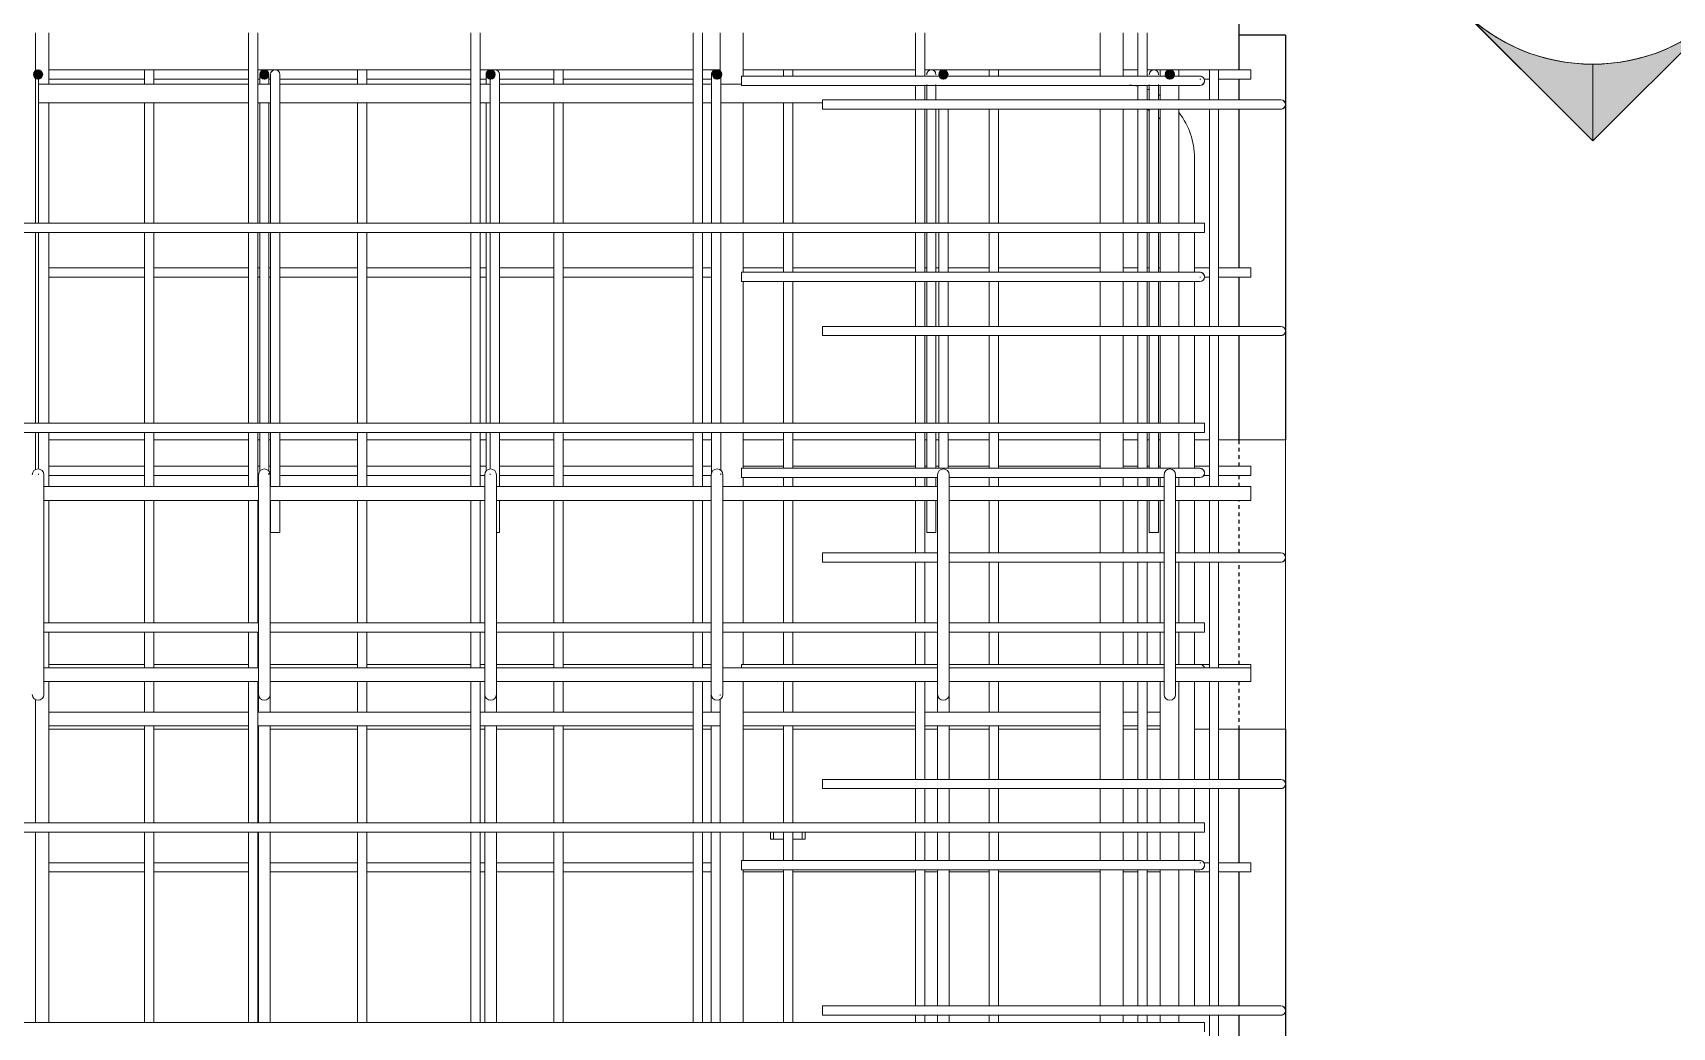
# Model space of a CAD drawing. Header units: millimetres. Extents: x 12965 to 23528, y -2876 to 5874.
# Drawn here: x 17208 to 18624, y 2802 to 3662 of the extents above; entities that cross this region are included whole.
import ezdxf

# ---------------------------------------------------------------- set-up
doc = ezdxf.new("R2010")
doc.units = ezdxf.units.MM
doc.linetypes.add('Dash', pattern=[6.36, 3.18, -3.18])
for name, color, linetype, lineweight in [('A-GENM', 13, 'Continuous', 18), ('A-WALL', 113, 'Continuous', 25), ('A-WALL-HDLN', 110, 'Dash', 25), ('G-ANNO-SYMB', 111, 'Continuous', 9), ('S-BEAM', 12, 'Continuous', 18), ('S-RBAR', 171, 'Continuous', 18)]:
    doc.layers.add(name, color=color, linetype=linetype, lineweight=lineweight)

# ---------------------------------------------------------------- blocks, each defined once
blk = doc.blocks.new('RR spread anchor face based - RR-SA-2_5-200-V6-Elevation Front 1')
at = {"layer": 'A-GENM'}
for p, q in [((17845.1, 2965), (17845.1, 2971.1)), ((17847.6, 2965), (17845.1, 2965)), ((17847.6, 2965), (17847.6, 2971.1)), ((17856.4, 2965), (17847.6, 2965)), ((17872.6, 2965), (17864.4, 2965)), ((17872.6, 2965), (17872.6, 2971.1)), ((17875.1, 2965), (17872.6, 2965)), ((17875.1, 2971.1), (17875.1, 2965))]:
    blk.add_line(p, q, dxfattribs=at)
blk = doc.blocks.new('Detail View - M_Section Head - Filled SHOP DWG-1002450-Elevation Front 1')
at = {"layer": 'G-ANNO-SYMB'}
h = blk.add_hatch(color=256, dxfattribs=at)
edge = h.paths.add_edge_path()
edge.add_line((18329.2, 3794.8), (18395.4, 3794.8))
edge.add_arc((18555.4, 3794.8), 160, 180, 225)
edge.add_line((18442.3, 3681.7), (18329.2, 3794.8))
h = blk.add_hatch(color=256, dxfattribs=at)
edge = h.paths.add_edge_path()
edge.add_line((18781.7, 3794.8), (18668.6, 3681.7))
edge.add_arc((18555.4, 3794.8), 160, 315, 360)
edge.add_line((18715.4, 3794.8), (18781.7, 3794.8))
h = blk.add_hatch(color=256, dxfattribs=at)
edge = h.paths.add_edge_path()
edge.add_line((18555.4, 3568.5), (18442.3, 3681.7))
edge.add_arc((18555.4, 3794.8), 160, 225, 270)
edge.add_line((18555.4, 3634.8), (18555.4, 3568.5))
h = blk.add_hatch(color=256, dxfattribs=at)
edge = h.paths.add_edge_path()
edge.add_line((18555.4, 3568.5), (18555.4, 3634.8))
edge.add_arc((18555.4, 3794.8), 160, 270, 315)
edge.add_line((18668.6, 3681.7), (18555.4, 3568.5))
for p, q in [((18555.4, 3568.5), (18329.2, 3794.8)), ((18395.4, 3794.8), (18329.2, 3794.8)), ((18329.2, 3794.8), (18442.3, 3681.7)), ((18395.4, 3794.8), (18329.2, 3794.8)), ((18555.4, 3568.5), (18781.7, 3794.8)), ((18668.6, 3681.7), (18781.7, 3794.8)), ((18715.4, 3794.8), (18781.7, 3794.8)), ((18781.7, 3794.8), (18715.4, 3794.8)), ((18442.3, 3681.7), (18555.4, 3568.5)), ((18555.4, 3568.5), (18668.6, 3681.7)), ((18555.4, 3634.8), (18555.4, 3568.5)), ((18555.4, 3568.5), (18555.4, 3634.8))]:
    blk.add_line(p, q, dxfattribs=at)
for start, end in [(360, 180), (180, 360), (180, 225), (315, 0), (225, 270), (270, 315)]:
    blk.add_arc((18555.4, 3794.8), 160, start, end, dxfattribs=at)

msp = doc.modelspace()

# ---------------------------------------------------------------- hatches: boundary and pattern name
at = {"layer": 'S-RBAR'}
h = msp.add_hatch(color=256, dxfattribs=at)
edge = h.paths.add_edge_path()
edge.add_arc((17212.4, 3626), 4, 0, 360)
for points in [[(17212.4, 3622), (17216.4, 3626), (17212.4, 3630), (17208.6, 3625.8)], [(17407.9, 3622), (17411.9, 3626), (17407.9, 3630), (17403.9, 3626), (17404.3, 3625.6)], [(17603.4, 3622), (17607.4, 3626), (17603.4, 3630), (17599.4, 3626), (17600, 3625.4)], [(17799, 3622), (17803, 3626), (17799, 3630), (17795, 3626), (17795.8, 3625.2)], [(17994.5, 3622), (17998.5, 3626), (17994.5, 3630), (17990.5, 3626), (17991.5, 3625)], [(18190.1, 3622), (18194.1, 3626), (18190.1, 3630), (18186.1, 3626), (18187.3, 3624.8)]]:
    msp.add_hatch(color=256, dxfattribs=at).paths.add_polyline_path(points)
h = msp.add_hatch(color=256, dxfattribs=at)
edge = h.paths.add_edge_path()
edge.add_arc((17407.9, 3626), 4, 0, 360)
h = msp.add_hatch(color=256, dxfattribs=at)
edge = h.paths.add_edge_path()
edge.add_arc((17603.4, 3626), 4, 0, 360)
h = msp.add_hatch(color=256, dxfattribs=at)
edge = h.paths.add_edge_path()
edge.add_arc((17799, 3626), 4, 0, 360)
h = msp.add_hatch(color=256, dxfattribs=at)
edge = h.paths.add_edge_path()
edge.add_arc((17994.5, 3626), 4, 0, 360)
h = msp.add_hatch(color=256, dxfattribs=at)
edge = h.paths.add_edge_path()
edge.add_arc((18190.1, 3626), 4, 0, 360)

# ---------------------------------------------------------------- linework, layer by layer
at = {"layer": 'A-WALL'}
for p, q in [((18250.1, 3630), (18250.1, 3700)), ((18290.1, 3660), (18250.1, 3660)), ((18290.1, 3660), (18290.1, 3310)), ((18250.1, 3604), (18250.1, 3622)), ((18250.1, 3458.7), (18250.1, 3596)), ((18250.1, 3408.2), (18250.1, 3450.7)), ((18250.1, 3310), (18250.1, 3400.2)), ((18250.1, 3016.6), (18250.1, 3060)), ((18290.1, 3060), (18290.1, 2740)), ((18250.1, 2944.6), (18250.1, 3008.6)), ((18250.1, 2820.8), (18250.1, 2936.6)), ((18250.1, 2773.3), (18250.1, 2812.8))]:
    msp.add_line(p, q, dxfattribs=at)
at = {"layer": 'A-WALL-HDLN'}
for p, q in [((18250.1, 3287.3), (18250.1, 3310)), ((18250.1, 3269.7), (18250.1, 3279.3)), ((18250.1, 3212.4), (18250.1, 3257.7)), ((18250.1, 3116), (18250.1, 3204.4)), ((18250.1, 3060), (18250.1, 3101.1))]:
    msp.add_line(p, q, dxfattribs=at)
at = {"layer": 'S-BEAM'}
for p, q in [((17221.6, 3310), (17304.4, 3310)), ((17312.4, 3310), (17394.2, 3310)), ((17402.2, 3310), (17403.9, 3310)), ((17411.9, 3310), (17413.3, 3310)), ((17421.3, 3310), (17488.4, 3310)), ((17496.4, 3310), (17586.3, 3310)), ((17594.3, 3310), (17599.4, 3310)), ((17611.1, 3310), (17658, 3310)), ((17666, 3310), (17778.3, 3310)), ((17786.3, 3310), (17794.1, 3310)), ((17821.6, 3310), (17856.4, 3310)), ((17864.4, 3310), (17970.4, 3310)), ((17978.4, 3310), (17980.1, 3310)), ((17988.1, 3310), (17990.5, 3310)), ((17998.5, 3310), (18034.1, 3310)), ((18042.1, 3310), (18129.8, 3310)), ((18149.8, 3310), (18162.4, 3310)), ((18170.4, 3310), (18172.4, 3310)), ((18180.4, 3310), (18181.8, 3310)), ((18211.4, 3310), (18224.3, 3310)), ((18232.3, 3310), (18290.1, 3310)), ((18290.1, 3310), (18290.1, 3060)), ((17304.4, 3060), (17221.6, 3060)), ((17394.2, 3060), (17312.4, 3060)), ((17402.9, 3060), (17402.2, 3060)), ((17488.4, 3060), (17412.9, 3060)), ((17586.3, 3060), (17496.4, 3060)), ((17598.4, 3060), (17594.3, 3060)), ((17658, 3060), (17608.4, 3060)), ((17778.3, 3060), (17666, 3060)), ((17794, 3060), (17786.3, 3060)), ((17856.4, 3060), (17821.6, 3060)), ((17970.4, 3060), (17864.4, 3060)), ((17989.5, 3060), (17978.4, 3060)), ((18034.1, 3060), (17999.5, 3060)), ((18129.8, 3060), (18042.1, 3060)), ((18162.4, 3060), (18149.8, 3060)), ((18181.8, 3060), (18170.4, 3060)), ((18224.3, 3060), (18211.4, 3060)), ((18290.1, 3060), (18232.3, 3060))]:
    msp.add_line(p, q, dxfattribs=at)
at = {"layer": 'S-RBAR'}
for p, q in [((17210.2, 3497.3), (17210.2, 3662)), ((17221.6, 3617.5), (17221.6, 3662)), ((17394.2, 3497.3), (17394.2, 3662)), ((17402.2, 3497.3), (17402.2, 3662)), ((17586.3, 3497.3), (17586.3, 3662)), ((17594.3, 3497.3), (17594.3, 3662)), ((17778.3, 3497.3), (17778.3, 3662)), ((17786.3, 3497.3), (17786.3, 3662)), ((17801.6, 3627.9), (17801.6, 3662)), ((17821.6, 3624.5), (17821.6, 3662)), ((17970.4, 3624.5), (17970.4, 3662)), ((17978.4, 3624.5), (17978.4, 3662)), ((18129.8, 3624.5), (18129.8, 3662)), ((18149.8, 3624.5), (18149.8, 3662)), ((18162.4, 3624.5), (18162.4, 3662)), ((18170.4, 3624.5), (18170.4, 3662)), ((17212.4, 3630), (17208.6, 3625.8)), ((17208.6, 3625.8), (17212.4, 3622)), ((17216.4, 3626), (17212.4, 3630)), ((17212.4, 3622), (17216.4, 3626)), ((17212.8, 3590), (17212.8, 3626)), ((17221.6, 3630), (17304.4, 3630)), ((17312.4, 3630), (17304.4, 3630)), ((17304.4, 3617.5), (17304.4, 3630)), ((17312.4, 3617.5), (17312.4, 3630)), ((17312.4, 3630), (17394.2, 3630)), ((17402.2, 3630), (17488.4, 3630)), ((17407.9, 3630), (17403.9, 3626)), ((17403.9, 3617.9), (17403.9, 3626)), ((17403.9, 3626), (17404.3, 3625.6)), ((17411.9, 3626), (17407.9, 3630)), ((17407.9, 3622), (17411.9, 3626)), ((17411.9, 3617.9), (17411.9, 3626)), ((17413.3, 3590), (17413.3, 3626)), ((17421.3, 3590), (17421.3, 3626)), ((17496.4, 3630), (17488.4, 3630)), ((17488.4, 3617.5), (17488.4, 3630)), ((17496.4, 3617.5), (17496.4, 3630)), ((17496.4, 3630), (17586.3, 3630)), ((17594.3, 3630), (17658, 3630)), ((17603.4, 3630), (17599.4, 3626)), ((17599.4, 3617.9), (17599.4, 3626)), ((17599.4, 3626), (17600, 3625.4)), ((17603.1, 3590), (17603.1, 3626)), ((17607.4, 3626), (17603.4, 3630)), ((17603.4, 3622), (17607.4, 3626)), ((17611.1, 3590), (17611.1, 3626)), ((17666, 3630), (17658, 3630)), ((17658, 3617.5), (17658, 3630)), ((17666, 3617.5), (17666, 3630)), ((17666, 3630), (17778.3, 3630)), ((17786.3, 3630), (17801.6, 3630)), ((17794.1, 3590), (17794.1, 3626)), ((17799, 3630), (17795, 3626)), ((17795, 3626), (17795.8, 3625.2)), ((17803, 3626), (17799, 3630)), ((17799, 3622), (17803, 3626)), ((17802.1, 3590), (17802.1, 3626)), ((17821.6, 3630), (17856.4, 3630)), ((17864.4, 3630), (17856.4, 3630)), ((17856.4, 3624.5), (17856.4, 3630)), ((17864.4, 3624.5), (17864.4, 3630)), ((17864.4, 3630), (17970.4, 3630)), ((17978.4, 3630), (18034.1, 3630)), ((17980.1, 3625.5), (17980.1, 3626)), ((17988.1, 3625.5), (17988.1, 3626)), ((17994.5, 3630), (17990.5, 3626)), ((17990.5, 3625.6), (17990.5, 3626)), ((17990.5, 3626), (17991.5, 3625)), ((17998.5, 3626), (17994.5, 3630)), ((17994.5, 3622), (17998.5, 3626)), ((17998.5, 3625.6), (17998.5, 3626)), ((18042.1, 3630), (18034.1, 3630)), ((18034.1, 3624.5), (18034.1, 3630)), ((18042.1, 3624.5), (18042.1, 3630)), ((18042.1, 3630), (18129.8, 3630)), ((18149.8, 3630), (18162.4, 3630)), ((18170.4, 3630), (18181.8, 3630)), ((18172.4, 3625.5), (18172.4, 3626)), ((18180.4, 3625.5), (18180.4, 3626)), ((18197.8, 3630), (18181.8, 3630)), ((18181.8, 3624.5), (18181.8, 3630)), ((18190.1, 3630), (18186.1, 3626)), ((18186.1, 3626), (18187.3, 3624.8)), ((18194.1, 3626), (18190.1, 3630)), ((18190.1, 3622), (18194.1, 3626)), ((18197.8, 3630), (18224.3, 3630)), ((18197.8, 3624.5), (18197.8, 3630)), ((18232.3, 3630), (18224.3, 3630)), ((18224.3, 3604), (18224.3, 3630)), ((18232.3, 3604), (18232.3, 3630)), ((18232.3, 3630), (18260.1, 3630)), ((18260.1, 3622), (18260.1, 3630)), ((17212.8, 3617.5), (17394.2, 3617.5)), ((17221.6, 3622), (17304.4, 3622)), ((17312.4, 3622), (17394.2, 3622)), ((17402.2, 3622), (17403.9, 3622)), ((17402.2, 3617.5), (17413.3, 3617.5)), ((17404.3, 3625.6), (17407.9, 3622)), ((17411.9, 3622), (17413.3, 3622)), ((17421.3, 3622), (17488.4, 3622)), ((17421.3, 3617.5), (17586.3, 3617.5)), ((17496.4, 3622), (17586.3, 3622)), ((17594.3, 3622), (17599.4, 3622)), ((17594.3, 3617.5), (17603.1, 3617.5)), ((17600, 3625.4), (17603.4, 3622)), ((17611.1, 3622), (17658, 3622)), ((17611.1, 3617.5), (17778.3, 3617.5)), ((17666, 3622), (17778.3, 3622)), ((17786.3, 3622), (17794.1, 3622)), ((17786.3, 3617.5), (17794.1, 3617.5)), ((17795.8, 3625.2), (17799, 3622)), ((17802.1, 3617.5), (17820.1, 3617.5)), ((18180.1, 3624.5), (17820.1, 3624.5)), ((17820.1, 3624.5), (17820.1, 3616.5)), ((18180.1, 3616.5), (17820.1, 3616.5)), ((17970.4, 3604), (17970.4, 3616.5)), ((17978.4, 3604), (17978.4, 3616.5)), ((17980.1, 3604.3), (17980.1, 3617.3)), ((17988.1, 3604.3), (17988.1, 3617.3)), ((17991.5, 3625), (17994.5, 3622)), ((18162.4, 3604), (18162.4, 3616.5)), ((18170.4, 3604), (18170.4, 3616.5)), ((18172.4, 3604.3), (18172.4, 3617.3)), ((18180.1, 3624.5), (18216.1, 3624.5)), ((18180.1, 3616.5), (18216.1, 3616.5)), ((18180.4, 3604.3), (18180.4, 3617.3)), ((18181.8, 3604), (18181.8, 3616.5)), ((18187.3, 3624.8), (18190.1, 3622)), ((18197.8, 3604), (18197.8, 3616.5)), ((18216.1, 3622), (18216.8, 3622)), ((18219.6, 3622), (18224.3, 3622)), ((18232.3, 3622), (18260.1, 3622)), ((17212.8, 3601.5), (17394.2, 3601.5)), ((17221.6, 3497.3), (17221.6, 3601.5)), ((17304.4, 3497.3), (17304.4, 3601.5)), ((17312.4, 3497.3), (17312.4, 3601.5)), ((17402.2, 3601.5), (17413.3, 3601.5)), ((17403.9, 3497.3), (17403.9, 3601.5)), ((17411.9, 3497.3), (17411.9, 3601.5)), ((17421.3, 3601.5), (17586.3, 3601.5)), ((17488.4, 3497.3), (17488.4, 3601.5)), ((17496.4, 3497.3), (17496.4, 3601.5)), ((17594.3, 3601.5), (17603.1, 3601.5)), ((17599.4, 3497.3), (17599.4, 3601.5)), ((17611.1, 3601.5), (17778.3, 3601.5)), ((17658, 3497.3), (17658, 3601.5)), ((17666, 3497.3), (17666, 3601.5)), ((17786.3, 3601.5), (17794.1, 3601.5)), ((17802.1, 3601.5), (17890.1, 3601.5)), ((17821.6, 3497.3), (17821.6, 3601.5)), ((17856.4, 3497.3), (17856.4, 3601.5)), ((17864.4, 3497.3), (17864.4, 3601.5)), ((17890.1, 3604), (18266.1, 3604)), ((17890.1, 3596), (17890.1, 3604)), ((18286.1, 3604), (18266.1, 3604)), ((17212.8, 3590), (17212.8, 3497.3)), ((17413.3, 3590), (17413.3, 3497.3)), ((17421.3, 3590), (17421.3, 3497.3)), ((17603.1, 3590), (17603.1, 3497.3)), ((17611.1, 3590), (17611.1, 3497.3)), ((17794.1, 3590), (17794.1, 3497.3)), ((17802.1, 3590), (17802.1, 3497.3)), ((17890.1, 3596), (18266.1, 3596)), ((17970.4, 3497.3), (17970.4, 3596)), ((17978.4, 3497.3), (17978.4, 3596)), ((17980.1, 3590), (17980.1, 3596.3)), ((17980.1, 3590), (17980.1, 3497.3)), ((17988.1, 3590), (17988.1, 3596.3)), ((17988.1, 3590), (17988.1, 3497.3)), ((17990.5, 3497.3), (17990.5, 3596)), ((17998.5, 3497.3), (17998.5, 3596)), ((18034.1, 3497.3), (18034.1, 3596)), ((18042.1, 3497.3), (18042.1, 3596)), ((18129.8, 3497.3), (18129.8, 3596)), ((18149.8, 3497.3), (18149.8, 3596)), ((18162.4, 3497.3), (18162.4, 3596)), ((18170.4, 3497.3), (18170.4, 3596)), ((18172.4, 3590), (18172.4, 3596.3)), ((18172.4, 3590), (18172.4, 3497.3)), ((18180.4, 3590), (18180.4, 3596.3)), ((18180.4, 3590), (18180.4, 3497.3)), ((18181.8, 3497.3), (18181.8, 3596)), ((18197.8, 3497.3), (18197.8, 3596)), ((18224.3, 3408.2), (18224.3, 3596)), ((18232.3, 3408.2), (18232.3, 3596)), ((18286.1, 3596), (18266.1, 3596)), ((18211.4, 3554), (18211.4, 3497.3)), ((16204.6, 3497.3), (18220.1, 3497.3)), ((16204.6, 3489.3), (18220.1, 3489.3)), ((17210.2, 3324.6), (17210.2, 3489.3)), ((17212.8, 3489.3), (17212.8, 3324.6)), ((17221.6, 3324.6), (17221.6, 3489.3)), ((17304.4, 3324.6), (17304.4, 3489.3)), ((17312.4, 3324.6), (17312.4, 3489.3)), ((17394.2, 3324.6), (17394.2, 3489.3)), ((17402.2, 3324.6), (17402.2, 3489.3)), ((17403.9, 3324.6), (17403.9, 3489.3)), ((17411.9, 3324.6), (17411.9, 3489.3)), ((17413.3, 3489.3), (17413.3, 3324.6)), ((17421.3, 3489.3), (17421.3, 3324.6)), ((17488.4, 3324.6), (17488.4, 3489.3)), ((17496.4, 3324.6), (17496.4, 3489.3)), ((17586.3, 3324.6), (17586.3, 3489.3)), ((17594.3, 3324.6), (17594.3, 3489.3)), ((17599.4, 3324.6), (17599.4, 3489.3)), ((17603.1, 3489.3), (17603.1, 3324.6)), ((17611.1, 3489.3), (17611.1, 3324.6)), ((17658, 3324.6), (17658, 3489.3)), ((17666, 3324.6), (17666, 3489.3)), ((17778.3, 3324.6), (17778.3, 3489.3)), ((17786.3, 3324.6), (17786.3, 3489.3)), ((17794.1, 3489.3), (17794.1, 3324.6)), ((17802.1, 3489.3), (17802.1, 3324.6)), ((17821.6, 3455), (17821.6, 3489.3)), ((17856.4, 3455), (17856.4, 3489.3)), ((17864.4, 3455), (17864.4, 3489.3)), ((17970.4, 3455), (17970.4, 3489.3)), ((17978.4, 3455), (17978.4, 3489.3)), ((17980.1, 3489.3), (17980.1, 3455)), ((17988.1, 3489.3), (17988.1, 3455)), ((17990.5, 3455), (17990.5, 3489.3)), ((17998.5, 3455), (17998.5, 3489.3)), ((18034.1, 3455), (18034.1, 3489.3)), ((18042.1, 3455), (18042.1, 3489.3)), ((18129.8, 3455), (18129.8, 3489.3)), ((18149.8, 3455), (18149.8, 3489.3)), ((18162.4, 3455), (18162.4, 3489.3)), ((18170.4, 3455), (18170.4, 3489.3)), ((18172.4, 3489.3), (18172.4, 3455)), ((18180.4, 3489.3), (18180.4, 3455)), ((18181.8, 3455), (18181.8, 3489.3)), ((18197.8, 3455), (18197.8, 3489.3)), ((18211.4, 3489.3), (18211.4, 3455)), ((18220.1, 3489.3), (18220.1, 3497.3)), ((17221.6, 3458.7), (17304.4, 3458.7)), ((17312.4, 3458.7), (17394.2, 3458.7)), ((17402.2, 3458.7), (17403.9, 3458.7)), ((17411.9, 3458.7), (17413.3, 3458.7)), ((17421.3, 3458.7), (17488.4, 3458.7)), ((17496.4, 3458.7), (17586.3, 3458.7)), ((17594.3, 3458.7), (17599.4, 3458.7)), ((17611.1, 3458.7), (17658, 3458.7)), ((17666, 3458.7), (17778.3, 3458.7)), ((17786.3, 3458.7), (17794.1, 3458.7)), ((17821.6, 3458.7), (17856.4, 3458.7)), ((17864.4, 3458.7), (17970.4, 3458.7)), ((17978.4, 3458.7), (17980.1, 3458.7)), ((17988.1, 3458.7), (17990.5, 3458.7)), ((17998.5, 3458.7), (18034.1, 3458.7)), ((18042.1, 3458.7), (18129.8, 3458.7)), ((18149.8, 3458.7), (18162.4, 3458.7)), ((18170.4, 3458.7), (18172.4, 3458.7)), ((18180.4, 3458.7), (18181.8, 3458.7)), ((18211.4, 3458.7), (18224.3, 3458.7)), ((18232.3, 3458.7), (18260.1, 3458.7)), ((18260.1, 3450.7), (18260.1, 3458.7)), ((17221.6, 3450.7), (17304.4, 3450.7)), ((17312.4, 3450.7), (17394.2, 3450.7)), ((17402.2, 3450.7), (17403.9, 3450.7)), ((17411.9, 3450.7), (17413.3, 3450.7)), ((17421.3, 3450.7), (17488.4, 3450.7)), ((17496.4, 3450.7), (17586.3, 3450.7)), ((17594.3, 3450.7), (17599.4, 3450.7)), ((17611.1, 3450.7), (17658, 3450.7)), ((17666, 3450.7), (17778.3, 3450.7)), ((17786.3, 3450.7), (17794.1, 3450.7)), ((18180.1, 3455), (17820.1, 3455)), ((17820.1, 3455), (17820.1, 3447)), ((18180.1, 3447), (17820.1, 3447)), ((17821.6, 3324.6), (17821.6, 3447)), ((17856.4, 3324.6), (17856.4, 3447)), ((17864.4, 3324.6), (17864.4, 3447)), ((17970.4, 3408.2), (17970.4, 3447)), ((17978.4, 3408.2), (17978.4, 3447)), ((17980.1, 3447), (17980.1, 3408.2)), ((17988.1, 3447), (17988.1, 3408.2)), ((17990.5, 3408.2), (17990.5, 3447)), ((17998.5, 3408.2), (17998.5, 3447)), ((18034.1, 3408.2), (18034.1, 3447)), ((18042.1, 3408.2), (18042.1, 3447)), ((18129.8, 3408.2), (18129.8, 3447)), ((18149.8, 3408.2), (18149.8, 3447)), ((18162.4, 3408.2), (18162.4, 3447)), ((18170.4, 3408.2), (18170.4, 3447)), ((18172.4, 3447), (18172.4, 3408.2)), ((18180.1, 3455), (18216.1, 3455)), ((18180.1, 3447), (18216.1, 3447)), ((18180.4, 3447), (18180.4, 3408.2)), ((18181.8, 3408.2), (18181.8, 3447)), ((18197.8, 3408.2), (18197.8, 3447)), ((18211.4, 3447), (18211.4, 3408.2)), ((18216.1, 3450.7), (18216.5, 3450.7)), ((18220, 3450.7), (18224.3, 3450.7)), ((18232.3, 3450.7), (18260.1, 3450.7)), ((17890.1, 3408.2), (18266.1, 3408.2)), ((17890.1, 3400.2), (17890.1, 3408.2)), ((17890.1, 3400.2), (18266.1, 3400.2)), ((17970.4, 3324.6), (17970.4, 3400.2)), ((17978.4, 3324.6), (17978.4, 3400.2)), ((17980.1, 3400.2), (17980.1, 3324.6)), ((17988.1, 3400.2), (17988.1, 3324.6)), ((17990.5, 3324.6), (17990.5, 3400.2)), ((17998.5, 3324.6), (17998.5, 3400.2)), ((18034.1, 3324.6), (18034.1, 3400.2)), ((18042.1, 3324.6), (18042.1, 3400.2)), ((18129.8, 3324.6), (18129.8, 3400.2)), ((18149.8, 3324.6), (18149.8, 3400.2)), ((18162.4, 3324.6), (18162.4, 3400.2)), ((18170.4, 3324.6), (18170.4, 3400.2)), ((18172.4, 3400.2), (18172.4, 3324.6)), ((18180.4, 3400.2), (18180.4, 3324.6)), ((18181.8, 3324.6), (18181.8, 3400.2)), ((18197.8, 3324.6), (18197.8, 3400.2)), ((18211.4, 3400.2), (18211.4, 3324.6)), ((18224.3, 3269.7), (18224.3, 3400.2)), ((18232.3, 3269.7), (18232.3, 3400.2)), ((18286.1, 3408.2), (18266.1, 3408.2)), ((18286.1, 3400.2), (18266.1, 3400.2)), ((16204.6, 3324.6), (18220.1, 3324.6)), ((16204.6, 3316.6), (18220.1, 3316.6)), ((17210.2, 3284.5), (17210.2, 3316.6)), ((17212.8, 3316.6), (17212.8, 3284.9)), ((17221.6, 3269.7), (17221.6, 3316.6)), ((17304.4, 3269.7), (17304.4, 3316.6)), ((17312.4, 3269.7), (17312.4, 3316.6)), ((17394.2, 3269.7), (17394.2, 3316.6)), ((17402.2, 3269.7), (17402.2, 3316.6)), ((17403.9, 3282.8), (17403.9, 3316.6)), ((17411.9, 3282.8), (17411.9, 3316.6)), ((17413.3, 3316.6), (17413.3, 3269.7)), ((17421.3, 3316.6), (17421.3, 3269.7)), ((17488.4, 3269.7), (17488.4, 3316.6)), ((17496.4, 3269.7), (17496.4, 3316.6)), ((17586.3, 3269.7), (17586.3, 3316.6)), ((17594.3, 3269.7), (17594.3, 3316.6)), ((17599.4, 3282.8), (17599.4, 3316.6)), ((17603.1, 3316.6), (17603.1, 3285)), ((17611.1, 3316.6), (17611.1, 3269.7)), ((17658, 3269.7), (17658, 3316.6)), ((17666, 3269.7), (17666, 3316.6)), ((17778.3, 3269.7), (17778.3, 3316.6)), ((17786.3, 3269.7), (17786.3, 3316.6)), ((17794.1, 3316.6), (17794.1, 3281.3)), ((17802.1, 3316.6), (17802.1, 3283.7)), ((17821.6, 3285.5), (17821.6, 3316.6)), ((17856.4, 3285.5), (17856.4, 3316.6)), ((17864.4, 3285.5), (17864.4, 3316.6)), ((17970.4, 3285.5), (17970.4, 3316.6)), ((17978.4, 3285.5), (17978.4, 3316.6)), ((17980.1, 3316.6), (17980.1, 3285.5)), ((17988.1, 3316.6), (17988.1, 3285.5)), ((17990.5, 3285.5), (17990.5, 3316.6)), ((17998.5, 3285.5), (17998.5, 3316.6)), ((18034.1, 3285.5), (18034.1, 3316.6)), ((18042.1, 3285.5), (18042.1, 3316.6)), ((18129.8, 3285.5), (18129.8, 3316.6)), ((18149.8, 3285.5), (18149.8, 3316.6)), ((18162.4, 3285.5), (18162.4, 3316.6)), ((18170.4, 3285.5), (18170.4, 3316.6)), ((18172.4, 3316.6), (18172.4, 3285.5)), ((18180.4, 3316.6), (18180.4, 3285.5)), ((18181.8, 3285.5), (18181.8, 3316.6)), ((18197.8, 3285.5), (18197.8, 3316.6)), ((18211.4, 3316.6), (18211.4, 3285.5)), ((18220.1, 3316.6), (18220.1, 3324.6)), ((17221.6, 3287.3), (17304.4, 3287.3)), ((17312.4, 3287.3), (17394.2, 3287.3)), ((17402.2, 3287.3), (17403.9, 3287.3)), ((17411.9, 3287.3), (17413.3, 3287.3)), ((17421.3, 3287.3), (17488.4, 3287.3)), ((17496.4, 3287.3), (17586.3, 3287.3)), ((17594.3, 3287.3), (17599.4, 3287.3)), ((17611.1, 3287.3), (17658, 3287.3)), ((17666, 3287.3), (17778.3, 3287.3)), ((17786.3, 3287.3), (17794.1, 3287.3)), ((17821.6, 3287.3), (17856.4, 3287.3)), ((17864.4, 3287.3), (17970.4, 3287.3)), ((17978.4, 3287.3), (17980.1, 3287.3)), ((17988.1, 3287.3), (17990.5, 3287.3)), ((17998.5, 3287.3), (18034.1, 3287.3)), ((18042.1, 3287.3), (18129.8, 3287.3)), ((18149.8, 3287.3), (18162.4, 3287.3)), ((18170.4, 3287.3), (18172.4, 3287.3)), ((18180.4, 3287.3), (18181.8, 3287.3)), ((18211.4, 3287.3), (18224.3, 3287.3)), ((18232.3, 3287.3), (18260.1, 3287.3)), ((18260.1, 3279.3), (18260.1, 3287.3)), ((17212.8, 3280.7), (17212.8, 3280)), ((17217.4, 3280), (17217.4, 3245)), ((17221.6, 3279.3), (17304.4, 3279.3)), ((17312.4, 3279.3), (17394.2, 3279.3)), ((17402.2, 3279.3), (17402.9, 3279.3)), ((17402.9, 3280), (17402.9, 3245)), ((17411.9, 3280), (17411.9, 3281.2)), ((17412.9, 3280), (17412.9, 3245)), ((17421.3, 3279.3), (17488.4, 3279.3)), ((17496.4, 3279.3), (17586.3, 3279.3)), ((17594.3, 3279.3), (17598.4, 3279.3)), ((17598.4, 3280), (17598.4, 3245)), ((17603.1, 3280.6), (17603.1, 3280)), ((17608.4, 3280), (17608.4, 3245)), ((17611.1, 3279.3), (17658, 3279.3)), ((17666, 3279.3), (17778.3, 3279.3)), ((17786.3, 3279.3), (17794, 3279.3)), ((17794, 3280), (17794, 3245)), ((17802.1, 3281.1), (17802.1, 3280)), ((17804, 3280), (17804, 3245)), ((18180.1, 3285.5), (17820.1, 3285.5)), ((17820.1, 3285.5), (17820.1, 3277.5)), ((17989.5, 3277.5), (17820.1, 3277.5)), ((17821.6, 3269.7), (17821.6, 3277.5)), ((17856.4, 3269.7), (17856.4, 3277.5)), ((17864.4, 3269.7), (17864.4, 3277.5)), ((17970.4, 3269.7), (17970.4, 3277.5)), ((17978.4, 3269.7), (17978.4, 3277.5)), ((17980.1, 3277.5), (17980.1, 3269.7)), ((17988.1, 3277.5), (17988.1, 3269.7)), ((17989.5, 3280), (17989.5, 3245)), ((17999.5, 3280), (17999.5, 3245)), ((18180.1, 3277.5), (17999.5, 3277.5)), ((18034.1, 3269.7), (18034.1, 3277.5)), ((18042.1, 3269.7), (18042.1, 3277.5)), ((18129.8, 3269.7), (18129.8, 3277.5)), ((18149.8, 3269.7), (18149.8, 3277.5)), ((18162.4, 3269.7), (18162.4, 3277.5)), ((18170.4, 3269.7), (18170.4, 3277.5)), ((18172.4, 3277.5), (18172.4, 3269.7)), ((18180.1, 3285.5), (18216.1, 3285.5)), ((18180.1, 3277.5), (18185.3, 3277.5)), ((18180.4, 3277.5), (18180.4, 3269.7)), ((18181.8, 3269.7), (18181.8, 3277.5)), ((18185.1, 3280), (18185.1, 3245)), ((18195.1, 3280), (18195.1, 3245)), ((18195.3, 3277.5), (18216.1, 3277.5)), ((18197.8, 3269.7), (18197.8, 3277.5)), ((18211.4, 3277.5), (18211.4, 3269.7)), ((18219, 3279.3), (18224.3, 3279.3)), ((18232.3, 3279.3), (18260.1, 3279.3)), ((17217.4, 3269.7), (17402.9, 3269.7)), ((17217.4, 3257.7), (17402.9, 3257.7)), ((17221.6, 3151.8), (17221.6, 3257.7)), ((17304.4, 3151.8), (17304.4, 3257.7)), ((17312.4, 3151.8), (17312.4, 3257.7)), ((17394.2, 3151.8), (17394.2, 3257.7)), ((17402.2, 3151.8), (17402.2, 3257.7)), ((17412.9, 3269.7), (17598.4, 3269.7)), ((17412.9, 3257.7), (17598.4, 3257.7)), ((17413.3, 3257.7), (17413.3, 3230)), ((17421.3, 3257.7), (17421.3, 3230)), ((17488.4, 3151.8), (17488.4, 3257.7)), ((17496.4, 3151.8), (17496.4, 3257.7)), ((17586.3, 3151.8), (17586.3, 3257.7)), ((17594.3, 3151.8), (17594.3, 3257.7)), ((17608.4, 3269.7), (17794, 3269.7)), ((17608.4, 3257.7), (17794, 3257.7)), ((17611.1, 3257.7), (17611.1, 3230)), ((17658, 3151.8), (17658, 3257.7)), ((17666, 3151.8), (17666, 3257.7)), ((17778.3, 3151.8), (17778.3, 3257.7)), ((17786.3, 3151.8), (17786.3, 3257.7)), ((17804, 3269.7), (17989.5, 3269.7)), ((17804, 3257.7), (17989.5, 3257.7)), ((17821.6, 3151.8), (17821.6, 3257.7)), ((17856.4, 3151.8), (17856.4, 3257.7)), ((17864.4, 3151.8), (17864.4, 3257.7)), ((17970.4, 3212.4), (17970.4, 3257.7)), ((17978.4, 3212.4), (17978.4, 3257.7)), ((17980.1, 3257.7), (17980.1, 3230)), ((17988.1, 3257.7), (17988.1, 3230)), ((17999.5, 3269.7), (18185.1, 3269.7)), ((17999.5, 3257.7), (18185.1, 3257.7)), ((18034.1, 3212.4), (18034.1, 3257.7)), ((18042.1, 3212.4), (18042.1, 3257.7)), ((18129.8, 3212.4), (18129.8, 3257.7)), ((18149.8, 3212.4), (18149.8, 3257.7)), ((18162.4, 3212.4), (18162.4, 3257.7)), ((18170.4, 3212.4), (18170.4, 3257.7)), ((18172.4, 3257.7), (18172.4, 3230)), ((18180.4, 3257.7), (18180.4, 3230)), ((18181.8, 3212.4), (18181.8, 3257.7)), ((18195.1, 3269.7), (18260.1, 3269.7)), ((18195.1, 3257.7), (18260.1, 3257.7)), ((18197.8, 3212.4), (18197.8, 3257.7)), ((18211.4, 3257.7), (18211.4, 3212.4)), ((18224.3, 3212.4), (18224.3, 3257.7)), ((18232.3, 3212.4), (18232.3, 3257.7)), ((18260.1, 3257.7), (18260.1, 3269.7)), ((17217.4, 3125), (17217.4, 3245)), ((17402.9, 3125), (17402.9, 3245)), ((17412.9, 3125), (17412.9, 3245)), ((17598.4, 3125), (17598.4, 3245)), ((17608.4, 3125), (17608.4, 3245)), ((17794, 3125), (17794, 3245)), ((17804, 3125), (17804, 3245)), ((17989.5, 3125), (17989.5, 3245)), ((17999.5, 3125), (17999.5, 3245)), ((18185.1, 3125), (18185.1, 3245)), ((18195.1, 3125), (18195.1, 3245)), ((17413.3, 3230), (17421.3, 3230)), ((17608.4, 3230), (17611.1, 3230)), ((17980.1, 3230), (17988.1, 3230)), ((18172.4, 3230), (18180.4, 3230)), ((17890.1, 3212.4), (17989.5, 3212.4)), ((17890.1, 3204.4), (17890.1, 3212.4)), ((17890.1, 3204.4), (17989.5, 3204.4)), ((17970.4, 3151.8), (17970.4, 3204.4)), ((17978.4, 3151.8), (17978.4, 3204.4)), ((17999.5, 3212.4), (18185.1, 3212.4)), ((17999.5, 3204.4), (18185.1, 3204.4)), ((18034.1, 3151.8), (18034.1, 3204.4)), ((18042.1, 3151.8), (18042.1, 3204.4)), ((18129.8, 3151.8), (18129.8, 3204.4)), ((18149.8, 3151.8), (18149.8, 3204.4)), ((18162.4, 3151.8), (18162.4, 3204.4)), ((18170.4, 3151.8), (18170.4, 3204.4)), ((18181.8, 3151.8), (18181.8, 3204.4)), ((18195.1, 3212.4), (18266.1, 3212.4)), ((18195.1, 3204.4), (18266.1, 3204.4)), ((18197.8, 3151.8), (18197.8, 3204.4)), ((18211.4, 3204.4), (18211.4, 3151.8)), ((18224.3, 3113.1), (18224.3, 3204.4)), ((18232.3, 3113.1), (18232.3, 3204.4)), ((18286.1, 3212.4), (18266.1, 3212.4)), ((18286.1, 3204.4), (18266.1, 3204.4)), ((17217.4, 3151.8), (17402.9, 3151.8)), ((17412.9, 3151.8), (17598.4, 3151.8)), ((17608.4, 3151.8), (17794, 3151.8)), ((17804, 3151.8), (17989.5, 3151.8)), ((17999.5, 3151.8), (18185.1, 3151.8)), ((18195.1, 3151.8), (18220.1, 3151.8)), ((18220.1, 3143.8), (18220.1, 3151.8)), ((17217.4, 3143.8), (17402.9, 3143.8)), ((17221.6, 3113.1), (17221.6, 3143.8)), ((17304.4, 3113.1), (17304.4, 3143.8)), ((17312.4, 3113.1), (17312.4, 3143.8)), ((17394.2, 3113.1), (17394.2, 3143.8)), ((17402.2, 3113.1), (17402.2, 3143.8)), ((17412.9, 3143.8), (17598.4, 3143.8)), ((17488.4, 3113.1), (17488.4, 3143.8)), ((17496.4, 3113.1), (17496.4, 3143.8)), ((17586.3, 3113.1), (17586.3, 3143.8)), ((17594.3, 3113.1), (17594.3, 3143.8)), ((17608.4, 3143.8), (17794, 3143.8)), ((17658, 3113.1), (17658, 3143.8)), ((17666, 3113.1), (17666, 3143.8)), ((17778.3, 3113.1), (17778.3, 3143.8)), ((17786.3, 3113.1), (17786.3, 3143.8)), ((17804, 3143.8), (17989.5, 3143.8)), ((17821.6, 3116), (17821.6, 3143.8)), ((17856.4, 3116), (17856.4, 3143.8)), ((17864.4, 3116), (17864.4, 3143.8)), ((17970.4, 3116), (17970.4, 3143.8)), ((17978.4, 3116), (17978.4, 3143.8)), ((17999.5, 3143.8), (18185.1, 3143.8)), ((18034.1, 3116), (18034.1, 3143.8)), ((18042.1, 3116), (18042.1, 3143.8)), ((18129.8, 3116), (18129.8, 3143.8)), ((18149.8, 3116), (18149.8, 3143.8)), ((18162.4, 3116), (18162.4, 3143.8)), ((18170.4, 3116), (18170.4, 3143.8)), ((18181.8, 3116), (18181.8, 3143.8)), ((18195.1, 3143.8), (18220.1, 3143.8)), ((18197.8, 3116), (18197.8, 3143.8)), ((18211.4, 3143.8), (18211.4, 3116)), ((17217.4, 3125), (17217.4, 3090)), ((17221.6, 3116), (17304.4, 3116)), ((17312.4, 3116), (17394.2, 3116)), ((17402.2, 3116), (17402.9, 3116)), ((17402.9, 3125), (17402.9, 3090)), ((17412.9, 3125), (17412.9, 3090)), ((17412.9, 3116), (17488.4, 3116)), ((17496.4, 3116), (17586.3, 3116)), ((17594.3, 3116), (17598.4, 3116)), ((17598.4, 3125), (17598.4, 3090)), ((17608.4, 3125), (17608.4, 3090)), ((17608.4, 3116), (17658, 3116)), ((17666, 3116), (17778.3, 3116)), ((17786.3, 3116), (17794, 3116)), ((17794, 3125), (17794, 3090)), ((17804, 3125), (17804, 3090)), ((17989.5, 3116), (17820.1, 3116)), ((17820.1, 3116), (17820.1, 3113.1)), ((17989.5, 3125), (17989.5, 3090)), ((17999.5, 3125), (17999.5, 3090)), ((18180.1, 3116), (17999.5, 3116)), ((18180.1, 3116), (18185.3, 3116)), ((18185.1, 3125), (18185.1, 3090)), ((18195.1, 3125), (18195.1, 3090)), ((18195.3, 3116), (18216.1, 3116)), ((18216.1, 3116), (18224.3, 3116)), ((18232.3, 3116), (18260.1, 3116)), ((18260.1, 3113.1), (18260.1, 3116)), ((17217.4, 3113.1), (17402.9, 3113.1)), ((17412.9, 3113.1), (17598.4, 3113.1)), ((17608.4, 3113.1), (17794, 3113.1)), ((17804, 3113.1), (17989.5, 3113.1)), ((17999.5, 3113.1), (18185.1, 3113.1)), ((18195.1, 3113.1), (18260.1, 3113.1)), ((18260.1, 3101.1), (18260.1, 3113.1)), ((17217.4, 3101.1), (17402.9, 3101.1)), ((17221.6, 2979.1), (17221.6, 3101.1)), ((17304.4, 3074.8), (17304.4, 3101.1)), ((17312.4, 3074.8), (17312.4, 3101.1)), ((17394.2, 2979.1), (17394.2, 3101.1)), ((17402.2, 2979.1), (17402.2, 3101.1)), ((17402.9, 3075.3), (17402.9, 3090)), ((17412.9, 3101.1), (17598.4, 3101.1)), ((17412.9, 3075.3), (17412.9, 3090)), ((17488.4, 3074.8), (17488.4, 3101.1)), ((17496.4, 3074.8), (17496.4, 3101.1)), ((17586.3, 2979.1), (17586.3, 3101.1)), ((17594.3, 2979.1), (17594.3, 3101.1)), ((17598.4, 3075.3), (17598.4, 3090)), ((17608.4, 3101.1), (17794, 3101.1)), ((17608.4, 3075.3), (17608.4, 3090)), ((17658, 3074.8), (17658, 3101.1)), ((17666, 3074.8), (17666, 3101.1)), ((17778.3, 2979.1), (17778.3, 3101.1)), ((17786.3, 2979.1), (17786.3, 3101.1)), ((17794, 3075.3), (17794, 3090)), ((17801.6, 3089), (17801.6, 3090)), ((17804, 3101.1), (17989.5, 3101.1)), ((17821.6, 2979.1), (17821.6, 3101.1)), ((17856.4, 3074.8), (17856.4, 3101.1)), ((17864.4, 3074.8), (17864.4, 3101.1)), ((17970.4, 3016.6), (17970.4, 3101.1)), ((17978.4, 3016.6), (17978.4, 3101.1)), ((17989.5, 3075.3), (17989.5, 3090)), ((17999.5, 3101.1), (18185.1, 3101.1)), ((17999.5, 3075.3), (17999.5, 3090)), ((18034.1, 3074.8), (18034.1, 3101.1)), ((18042.1, 3074.8), (18042.1, 3101.1)), ((18129.8, 3016.6), (18129.8, 3101.1)), ((18149.8, 3016.6), (18149.8, 3101.1)), ((18162.4, 3016.6), (18162.4, 3101.1)), ((18170.4, 3016.6), (18170.4, 3101.1)), ((18181.8, 3016.6), (18181.8, 3101.1)), ((18195.1, 3101.1), (18260.1, 3101.1)), ((18197.8, 3016.6), (18197.8, 3101.1)), ((18211.4, 3101.1), (18211.4, 3016.6)), ((18224.3, 3016.6), (18224.3, 3101.1)), ((18232.3, 3016.6), (18232.3, 3101.1)), ((17210.2, 2979.1), (17210.2, 3085.5)), ((17221.6, 3074.8), (17394.2, 3074.8)), ((17402.2, 3074.8), (17586.3, 3074.8)), ((17594.3, 3074.8), (17778.3, 3074.8)), ((17786.3, 3074.8), (17801.6, 3074.8)), ((17801.6, 2979.1), (17801.6, 3085.8)), ((17821.6, 3074.8), (17970.4, 3074.8)), ((17978.4, 3074.8), (18129.8, 3074.8)), ((18149.8, 3074.8), (18162.4, 3074.8)), ((18170.4, 3074.8), (18181.8, 3074.8)), ((17221.6, 3062.8), (17394.2, 3062.8)), ((17304.4, 2979.1), (17304.4, 3062.8)), ((17312.4, 2979.1), (17312.4, 3062.8)), ((17402.2, 3062.8), (17586.3, 3062.8)), ((17402.9, 3055), (17402.9, 3063.1)), ((17412.9, 3055), (17412.9, 3063.1)), ((17488.4, 2979.1), (17488.4, 3062.8)), ((17496.4, 2979.1), (17496.4, 3062.8)), ((17594.3, 3062.8), (17778.3, 3062.8)), ((17598.4, 3055), (17598.4, 3063.1)), ((17608.4, 3055), (17608.4, 3063.1)), ((17658, 2979.1), (17658, 3062.8)), ((17666, 2979.1), (17666, 3062.8)), ((17786.3, 3062.8), (17801.6, 3062.8)), ((17794, 3055), (17794, 3063.1)), ((17821.6, 3062.8), (17970.4, 3062.8)), ((17856.4, 2979.1), (17856.4, 3062.8)), ((17864.4, 2979.1), (17864.4, 3062.8)), ((17978.4, 3062.8), (18129.8, 3062.8)), ((17989.5, 3055), (17989.5, 3063.1)), ((17999.5, 3055), (17999.5, 3063.1)), ((18034.1, 3016.6), (18034.1, 3062.8)), ((18042.1, 3016.6), (18042.1, 3062.8)), ((18149.8, 3062.8), (18162.4, 3062.8)), ((18170.4, 3062.8), (18181.8, 3062.8)), ((17402.9, 2979.1), (17402.9, 3055)), ((17412.9, 2979.1), (17412.9, 3055)), ((17598.4, 2979.1), (17598.4, 3055)), ((17608.4, 2979.1), (17608.4, 3055)), ((17794, 2979.1), (17794, 3055)), ((17989.5, 3016.6), (17989.5, 3055)), ((17999.5, 3016.6), (17999.5, 3055)), ((17890.1, 3016.6), (18266.1, 3016.6)), ((17890.1, 3008.6), (17890.1, 3016.6)), ((17890.1, 3008.6), (18266.1, 3008.6)), ((17970.4, 2979.1), (17970.4, 3008.6)), ((17978.4, 2979.1), (17978.4, 3008.6)), ((17989.5, 2979.1), (17989.5, 3008.6)), ((17999.5, 2979.1), (17999.5, 3008.6)), ((18034.1, 2979.1), (18034.1, 3008.6)), ((18042.1, 2979.1), (18042.1, 3008.6)), ((18129.8, 2979.1), (18129.8, 3008.6)), ((18149.8, 2979.1), (18149.8, 3008.6)), ((18162.4, 2979.1), (18162.4, 3008.6)), ((18170.4, 2979.1), (18170.4, 3008.6)), ((18181.8, 2979.1), (18181.8, 3008.6)), ((18197.8, 2979.1), (18197.8, 3008.6)), ((18211.4, 3008.6), (18211.4, 2979.1)), ((18224.3, 2820.8), (18224.3, 3008.6)), ((18232.3, 2820.8), (18232.3, 3008.6)), ((18286.1, 3016.6), (18266.1, 3016.6)), ((18286.1, 3008.6), (18266.1, 3008.6)), ((16204.6, 2979.1), (18220.1, 2979.1)), ((18220.1, 2971.1), (18220.1, 2979.1)), ((16204.6, 2971.1), (18220.1, 2971.1)), ((17210.2, 2806.4), (17210.2, 2971.1)), ((17221.6, 2806.4), (17221.6, 2971.1)), ((17304.4, 2806.4), (17304.4, 2971.1)), ((17312.4, 2806.4), (17312.4, 2971.1)), ((17394.2, 2806.4), (17394.2, 2971.1)), ((17402.2, 2806.4), (17402.2, 2971.1)), ((17402.9, 2806.4), (17402.9, 2971.1)), ((17412.9, 2806.4), (17412.9, 2971.1)), ((17488.4, 2806.4), (17488.4, 2971.1)), ((17496.4, 2806.4), (17496.4, 2971.1)), ((17586.3, 2806.4), (17586.3, 2971.1)), ((17594.3, 2806.4), (17594.3, 2971.1)), ((17598.4, 2806.4), (17598.4, 2971.1)), ((17608.4, 2806.4), (17608.4, 2971.1)), ((17658, 2806.4), (17658, 2971.1)), ((17666, 2806.4), (17666, 2971.1)), ((17778.3, 2806.4), (17778.3, 2971.1)), ((17786.3, 2806.4), (17786.3, 2971.1)), ((17794, 2806.4), (17794, 2971.1)), ((17801.6, 2806.4), (17801.6, 2971.1)), ((17821.6, 2946.5), (17821.6, 2971.1)), ((17856.4, 2946.5), (17856.4, 2971.1)), ((17864.4, 2946.5), (17864.4, 2971.1)), ((17970.4, 2946.5), (17970.4, 2971.1)), ((17978.4, 2946.5), (17978.4, 2971.1)), ((17989.5, 2946.5), (17989.5, 2971.1)), ((17999.5, 2946.5), (17999.5, 2971.1)), ((18034.1, 2946.5), (18034.1, 2971.1)), ((18042.1, 2946.5), (18042.1, 2971.1)), ((18129.8, 2946.5), (18129.8, 2971.1)), ((18149.8, 2946.5), (18149.8, 2971.1)), ((18162.4, 2946.5), (18162.4, 2971.1)), ((18170.4, 2946.5), (18170.4, 2971.1)), ((18181.8, 2946.5), (18181.8, 2971.1)), ((18197.8, 2946.5), (18197.8, 2971.1)), ((18211.4, 2971.1), (18211.4, 2946.5)), ((18180.1, 2946.5), (17820.1, 2946.5)), ((17820.1, 2946.5), (17820.1, 2938.5)), ((18180.1, 2946.5), (18216.1, 2946.5)), ((17221.6, 2944.6), (17304.4, 2944.6)), ((17221.6, 2936.6), (17304.4, 2936.6)), ((17312.4, 2944.6), (17394.2, 2944.6)), ((17312.4, 2936.6), (17394.2, 2936.6)), ((17402.2, 2944.6), (17402.9, 2944.6)), ((17402.2, 2936.6), (17402.9, 2936.6)), ((17412.9, 2944.6), (17488.4, 2944.6)), ((17412.9, 2936.6), (17488.4, 2936.6)), ((17496.4, 2944.6), (17586.3, 2944.6)), ((17496.4, 2936.6), (17586.3, 2936.6)), ((17594.3, 2944.6), (17598.4, 2944.6)), ((17594.3, 2936.6), (17598.4, 2936.6)), ((17608.4, 2944.6), (17658, 2944.6)), ((17608.4, 2936.6), (17658, 2936.6)), ((17666, 2944.6), (17778.3, 2944.6)), ((17666, 2936.6), (17778.3, 2936.6)), ((17786.3, 2944.6), (17794, 2944.6)), ((17786.3, 2936.6), (17794, 2936.6)), ((18180.1, 2938.5), (17820.1, 2938.5)), ((17821.6, 2806.4), (17821.6, 2938.5)), ((17821.6, 2936.6), (17856.4, 2936.6)), ((17856.4, 2806.4), (17856.4, 2938.5)), ((17864.4, 2806.4), (17864.4, 2938.5)), ((17864.4, 2936.6), (17970.4, 2936.6)), ((17970.4, 2820.8), (17970.4, 2938.5)), ((17978.4, 2820.8), (17978.4, 2938.5)), ((17978.4, 2936.6), (17989.5, 2936.6)), ((17989.5, 2820.8), (17989.5, 2938.5)), ((17999.5, 2820.8), (17999.5, 2938.5)), ((17999.5, 2936.6), (18034.1, 2936.6)), ((18034.1, 2820.8), (18034.1, 2938.5)), ((18042.1, 2820.8), (18042.1, 2938.5)), ((18042.1, 2936.6), (18129.8, 2936.6)), ((18129.8, 2820.8), (18129.8, 2938.5)), ((18149.8, 2820.8), (18149.8, 2938.5)), ((18149.8, 2936.6), (18162.4, 2936.6)), ((18162.4, 2820.8), (18162.4, 2938.5)), ((18170.4, 2820.8), (18170.4, 2938.5)), ((18170.4, 2936.6), (18181.8, 2936.6)), ((18180.1, 2938.5), (18216.1, 2938.5)), ((18181.8, 2820.8), (18181.8, 2938.5)), ((18197.8, 2820.8), (18197.8, 2938.5)), ((18211.4, 2938.5), (18211.4, 2820.8)), ((18211.4, 2936.6), (18224.3, 2936.6)), ((18216.1, 2944.6), (18216.9, 2944.6)), ((18219.1, 2944.6), (18224.3, 2944.6)), ((18232.3, 2944.6), (18260.1, 2944.6)), ((18232.3, 2936.6), (18260.1, 2936.6)), ((18260.1, 2936.6), (18260.1, 2944.6)), ((17890.1, 2820.8), (18266.1, 2820.8)), ((17890.1, 2812.8), (17890.1, 2820.8)), ((18286.1, 2820.8), (18266.1, 2820.8)), ((16204.6, 2806.4), (18220.1, 2806.4)), ((17890.1, 2812.8), (18266.1, 2812.8)), ((17970.4, 2806.4), (17970.4, 2812.8)), ((17978.4, 2806.4), (17978.4, 2812.8)), ((17989.5, 2806.4), (17989.5, 2812.8)), ((17999.5, 2806.4), (17999.5, 2812.8)), ((18034.1, 2806.4), (18034.1, 2812.8)), ((18042.1, 2806.4), (18042.1, 2812.8)), ((18129.8, 2806.4), (18129.8, 2812.8)), ((18149.8, 2806.4), (18149.8, 2812.8)), ((18162.4, 2806.4), (18162.4, 2812.8)), ((18170.4, 2806.4), (18170.4, 2812.8)), ((18181.8, 2806.4), (18181.8, 2812.8)), ((18197.8, 2806.4), (18197.8, 2812.8)), ((18220.1, 2798.4), (18220.1, 2806.4)), ((18224.3, 2625), (18224.3, 2812.8)), ((18232.3, 2625), (18232.3, 2812.8)), ((18286.1, 2812.8), (18266.1, 2812.8))]:
    msp.add_line(p, q, dxfattribs=at)
for centre in [(17212.4, 3626), (17407.9, 3626), (17603.4, 3626), (17799, 3626), (17994.5, 3626), (18190.1, 3626)]:
    msp.add_circle(centre, 4, dxfattribs=at)
for centre, radius, start, end in [((17208.8, 3626), 4, 360, 69.3093), ((17407.9, 3626), 4, 360, 180), ((17417.3, 3626), 4, 360, 180), ((17417.3, 3626), 4, 165, 180), ((17417.3, 3626), 4, 105, 150), ((17417.3, 3626), 4, 30, 75), ((17603.4, 3626), 4, 60, 180), ((17607.1, 3626), 4, 360, 180), ((17607.1, 3626), 4, 165, 180), ((17607.1, 3626), 4, 105, 150), ((17603.4, 3626), 4, 360, 7.069), ((17607.1, 3626), 4, 30, 75), ((17798.1, 3626), 4, 360, 180), ((17798.1, 3626), 4, 165, 180), ((17798.1, 3626), 4, 105, 150), ((17799, 3626), 4, 166.6292, 180), ((17799, 3626), 4, 48.1767, 90), ((17798.1, 3626), 4, 30, 75), ((17984.1, 3626), 4, 360, 180), ((17984.1, 3626), 4, 165, 180), ((17984.1, 3626), 4, 105, 150), ((17984.1, 3626), 4, 30, 75), ((17994.5, 3626), 4, 360, 180), ((18176.4, 3626), 4, 360, 180), ((18176.4, 3626), 4, 165, 180), ((18176.4, 3626), 4, 105, 150), ((18176.4, 3626), 4, 30, 75), ((18147.9, 3554), 63.5, 76.7632, 83.1852), ((18147.9, 3554), 63.5, 67.1121, 69.0567), ((18216.1, 3620.5), 4, 75, 90), ((18216.1, 3620.5), 4, 270, 90), ((18216.1, 3620.5), 4, 15, 60), ((18216.1, 3620.5), 4, 300, 345), ((18147.9, 3554), 63.5, 57.5769, 59.1576), ((18286.1, 3600), 4, 270, 90), ((18286.1, 3600), 4, 15, 60), ((18286.1, 3600), 4, 300, 345), ((18147.9, 3554), 47.5, 58.8738, 61.6326), ((18147.9, 3554), 47.5, 45, 46.6757), ((18147.9, 3554), 63.5, 0, 37.6077), ((18286.1, 3600), 4, 270, 285), ((18216.1, 3451), 4, 75, 90), ((18216.1, 3451), 4, 270, 90), ((18216.1, 3451), 4, 15, 60), ((18216.1, 3451), 4, 300, 345), ((18286.1, 3404.2), 4, 270, 90), ((18286.1, 3404.2), 4, 270, 285), ((18286.1, 3404.2), 4, 15, 60), ((18286.1, 3404.2), 4, 300, 345), ((17212.4, 3280), 5, 0, 180), ((17407.9, 3280), 5, 0, 180), ((17407.9, 3280), 5, 120, 150), ((17407.9, 3280), 5, 30, 60), ((17407.9, 3280), 5, 0, 15), ((17603.4, 3280), 5, 0, 180), ((17603.4, 3280), 5, 120, 150), ((17799, 3280), 5, 0, 180), ((17994.5, 3280), 5, 0, 180), ((18190.1, 3280), 5, 0, 180), ((18216.1, 3281.5), 4, 75, 90), ((18216.1, 3281.5), 4, 270, 90), ((18216.1, 3281.5), 4, 15, 60), ((18216.1, 3281.5), 4, 300, 345), ((18286.1, 3208.4), 4, 270, 90), ((18286.1, 3208.4), 4, 270, 285), ((18286.1, 3208.4), 4, 300, 345), ((18286.1, 3208.4), 4, 15, 52.6681), ((18216.1, 3112), 4, 75, 90), ((18216.1, 3112), 4, 15.3723, 90), ((18216.1, 3112), 4, 15.3723, 60), ((17212.4, 3090), 5, 180, 360), ((17407.9, 3090), 5, 180, 360), ((17603.4, 3090), 5, 180, 360), ((17799, 3090), 5, 180, 360), ((17994.5, 3090), 5, 180, 360), ((18190.1, 3090), 5, 180, 360), ((18286.1, 3012.6), 4, 270, 90), ((18286.1, 3012.6), 4, 270, 285), ((18286.1, 3012.6), 4, 15, 60), ((18286.1, 3012.6), 4, 300, 345), ((18216.1, 2942.5), 4, 75, 90), ((18216.1, 2942.5), 4, 270, 90), ((18216.1, 2942.5), 4, 15, 60), ((18216.1, 2942.5), 4, 300, 345), ((18286.1, 2816.8), 4, 270, 90), ((18286.1, 2816.8), 4, 15, 60), ((18286.1, 2816.8), 4, 270, 285), ((18286.1, 2816.8), 4, 300, 345)]:
    msp.add_arc(centre, radius, start, end, dxfattribs=at)

# ---------------------------------------------------------------- block references
at = {"layer": 'A-GENM'}
msp.add_blockref('RR spread anchor face based - RR-SA-2_5-200-V6-Elevation Front 1', (0, 0), dxfattribs=at)
at = {"layer": 'G-ANNO-SYMB'}
msp.add_blockref('Detail View - M_Section Head - Filled SHOP DWG-1002450-Elevation Front 1', (0, 0), dxfattribs=at)

doc.saveas('drawing.dxf')
